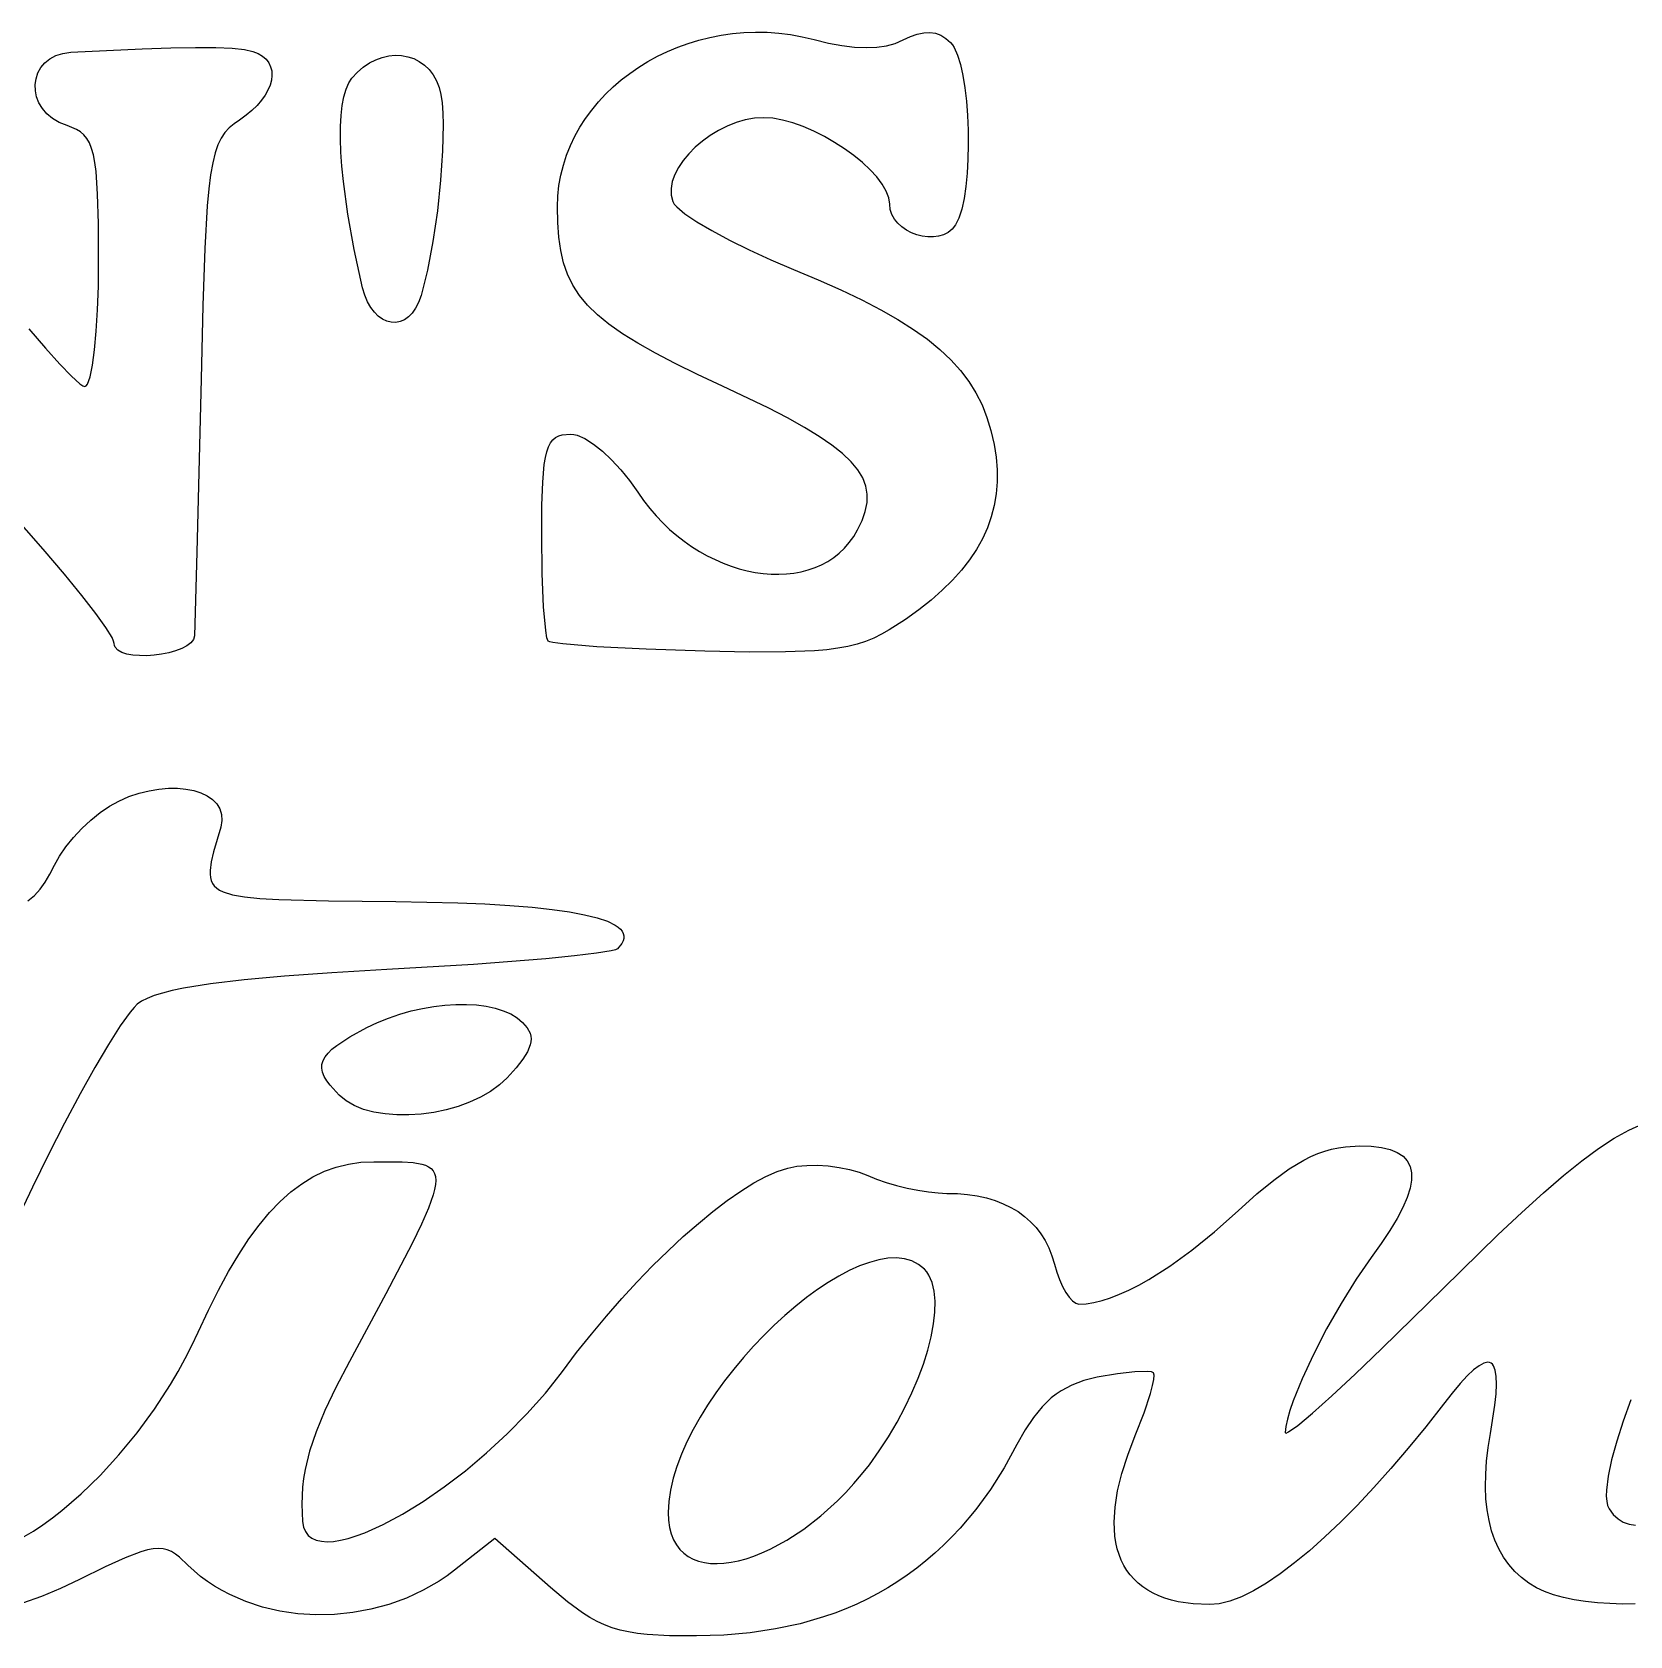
# Model space of a CAD drawing. Header units: millimetres. Extents: x 0.12 to 6.4, y 0 to 2.19.
# Drawn here: x 3.04 to 4.162, y 0.762 to 1.889 of the extents above; entities that cross this region are included whole.
import ezdxf

# ---------------------------------------------------------------- set-up
doc = ezdxf.new("R2010")
doc.units = ezdxf.units.MM
doc.header["$MEASUREMENT"] = 0

msp = doc.modelspace()

# ---------------------------------------------------------------- linework, layer by layer
at = {"flags": 128}
for points in [[(3.402041, 1.46128), (3.401108, 1.463654), (3.400236, 1.468645), (3.398757, 1.485247), (3.397756, 1.508621), (3.397389, 1.536307), (3.397542, 1.556793), (3.398095, 1.572962), (3.399191, 1.585302), (3.399986, 1.590189), (3.40097, 1.594302), (3.40216, 1.597703), (3.403574, 1.600452), (3.40523, 1.60261), (3.407144, 1.604239), (3.409336, 1.6054), (3.411822, 1.606153), (3.41775, 1.606682), (3.419962, 1.60647), (3.422387, 1.605847), (3.427773, 1.603453), (3.433714, 1.599668), (3.440017, 1.59466), (3.446488, 1.588596), (3.452933, 1.581645), (3.459159, 1.573975), (3.464972, 1.565752), (3.46899, 1.559962), (3.473245, 1.55446), (3.47772, 1.54925), (3.482394, 1.544335), (3.487251, 1.539718), (3.49227, 1.535402), (3.497434, 1.531391), (3.502724, 1.527687), (3.508122, 1.524294), (3.513608, 1.521215), (3.519165, 1.518453), (3.524774, 1.516012), (3.530416, 1.513894), (3.536072, 1.512102), (3.541725, 1.510641), (3.547356, 1.509512), (3.552945, 1.50872), (3.558475, 1.508267), (3.563927, 1.508157), (3.569282, 1.508392), (3.574522, 1.508976), (3.579628, 1.509912), (3.584582, 1.511204), (3.589364, 1.512853), (3.593958, 1.514865), (3.598344, 1.517241), (3.602502, 1.519985), (3.606416, 1.5231), (3.610067, 1.52659), (3.613435, 1.530457), (3.616502, 1.534704), (3.61925, 1.539335), (3.622451, 1.546017), (3.624683, 1.552387), (3.625891, 1.558501), (3.626023, 1.564416), (3.625025, 1.570188), (3.622846, 1.575873), (3.619431, 1.581529), (3.614727, 1.58721), (3.608682, 1.592975), (3.601243, 1.598878), (3.592357, 1.604977), (3.58197, 1.611327), (3.57003, 1.617986), (3.556484, 1.62501), (3.524361, 1.640377), (3.506912, 1.648541), (3.49125, 1.656203), (3.477283, 1.663462), (3.46492, 1.670417), (3.45407, 1.677168), (3.444641, 1.683812), (3.436544, 1.690449), (3.429685, 1.697179), (3.423975, 1.7041), (3.419323, 1.71131), (3.415636, 1.71891), (3.412824, 1.726998), (3.410795, 1.735673), (3.409459, 1.745034), (3.408724, 1.75518), (3.4085, 1.76621), (3.408766, 1.773761), (3.409555, 1.781177), (3.410848, 1.788446), (3.412628, 1.795556), (3.414877, 1.802498), (3.417577, 1.809258), (3.420711, 1.815825), (3.424262, 1.822189), (3.428212, 1.828336), (3.432542, 1.834257), (3.437236, 1.839939), (3.442277, 1.845371), (3.447646, 1.850542), (3.453325, 1.85544), (3.459298, 1.860053), (3.465547, 1.86437), (3.472053, 1.86838), (3.4788, 1.87207), (3.48577, 1.875431), (3.492946, 1.878449), (3.500309, 1.881114), (3.507842, 1.883415), (3.515528, 1.885338), (3.523349, 1.886874), (3.531288, 1.888011), (3.539326, 1.888737), (3.547446, 1.88904), (3.555631, 1.88891), (3.563863, 1.888334), (3.572125, 1.887302), (3.580399, 1.885802), (3.588666, 1.883821), (3.598781, 1.881356), (3.608255, 1.879584), (3.61708, 1.878506), (3.625248, 1.878122), (3.632751, 1.878431), (3.639582, 1.879433), (3.645733, 1.881128), (3.651194, 1.883516), (3.656338, 1.885982), (3.661151, 1.887681), (3.665661, 1.888612), (3.669894, 1.888774), (3.673876, 1.888167), (3.677634, 1.886787), (3.681194, 1.884636), (3.684583, 1.88171), (3.685916, 1.880119), (3.687177, 1.878101), (3.68948, 1.872893), (3.691488, 1.866303), (3.693193, 1.858547), (3.694591, 1.849843), (3.695675, 1.840407), (3.69644, 1.830457), (3.69688, 1.820209), (3.696989, 1.809879), (3.696761, 1.799686), (3.696191, 1.789846), (3.695272, 1.780575), (3.694, 1.772092), (3.692367, 1.764612), (3.690369, 1.758352), (3.688, 1.75353), (3.685682, 1.750631), (3.682882, 1.748371), (3.679685, 1.746721), (3.676181, 1.745653), (3.672455, 1.74514), (3.668595, 1.745154), (3.664688, 1.745667), (3.660823, 1.746651), (3.657085, 1.748079), (3.653562, 1.749923), (3.650342, 1.752156), (3.647511, 1.754748), (3.645158, 1.757674), (3.643369, 1.760904), (3.642232, 1.764412), (3.641833, 1.768169), (3.641204, 1.77262), (3.639393, 1.777346), (3.636512, 1.782268), (3.632674, 1.787309), (3.627993, 1.792392), (3.622582, 1.797438), (3.616553, 1.802372), (3.610021, 1.807115), (3.603096, 1.81159), (3.595894, 1.815719), (3.588526, 1.819425), (3.581106, 1.822631), (3.573748, 1.82526), (3.566562, 1.827233), (3.559664, 1.828474), (3.553166, 1.828905), (3.54675, 1.828498), (3.540302, 1.827324), (3.533899, 1.825454), (3.527616, 1.822958), (3.521532, 1.819908), (3.515721, 1.816373), (3.51026, 1.812425), (3.505225, 1.808134), (3.500694, 1.803571), (3.496742, 1.798806), (3.493446, 1.793911), (3.490881, 1.788955), (3.489125, 1.784011), (3.488254, 1.779147), (3.488344, 1.774435), (3.489472, 1.769946), (3.490481, 1.768217), (3.492265, 1.766208), (3.497987, 1.761446), (3.50629, 1.755857), (3.516824, 1.749634), (3.529244, 1.742974), (3.5432, 1.736071), (3.558346, 1.729122), (3.574333, 1.722321), (3.591643, 1.71505), (3.607566, 1.707943), (3.622156, 1.700954), (3.635468, 1.694036), (3.647555, 1.687143), (3.658471, 1.680226), (3.66827, 1.673239), (3.677007, 1.666136), (3.684734, 1.658868), (3.691506, 1.65139), (3.697376, 1.643653), (3.702399, 1.635612), (3.706629, 1.627219), (3.710119, 1.618428), (3.712924, 1.60919), (3.715097, 1.59946), (3.716478, 1.590438), (3.717185, 1.581651), (3.717211, 1.573086), (3.716551, 1.56473), (3.715198, 1.556573), (3.713146, 1.548601), (3.710389, 1.540802), (3.70692, 1.533163), (3.702733, 1.525674), (3.697822, 1.518321), (3.692181, 1.511091), (3.685804, 1.503974), (3.678684, 1.496956), (3.670815, 1.490025), (3.662191, 1.48317), (3.652805, 1.476377), (3.641499, 1.46905), (3.636046, 1.466013), (3.630547, 1.463363), (3.624867, 1.461082), (3.618871, 1.459146), (3.612425, 1.457535), (3.605394, 1.456228), (3.597642, 1.455202), (3.589035, 1.454438), (3.568717, 1.453607), (3.543361, 1.453565), (3.511889, 1.454141), (3.470682, 1.455471), (3.436236, 1.457262), (3.412154, 1.459278), (3.405126, 1.460295), (3.403063, 1.460793), (3.402041, 1.46128)], [(3.03724, 1.680523), (3.048909, 1.666943), (3.059005, 1.655726), (3.067198, 1.647249), (3.073158, 1.641887), (3.075198, 1.640491), (3.076555, 1.640016), (3.077546, 1.640473), (3.078508, 1.641815), (3.08033, 1.646971), (3.081981, 1.655123), (3.083422, 1.665908), (3.084611, 1.678966), (3.08551, 1.693934), (3.086079, 1.710451), (3.086277, 1.728155), (3.086133, 1.75449), (3.085585, 1.77521), (3.084457, 1.791062), (3.083623, 1.797394), (3.082578, 1.802788), (3.081301, 1.807338), (3.079772, 1.811136), (3.077967, 1.814275), (3.075865, 1.816848), (3.073445, 1.818949), (3.070684, 1.820671), (3.064055, 1.823349), (3.058574, 1.825545), (3.053872, 1.828339), (3.049943, 1.83163), (3.046782, 1.835321), (3.044384, 1.839313), (3.042744, 1.843507), (3.041856, 1.847805), (3.041715, 1.852106), (3.042315, 1.856313), (3.043652, 1.860327), (3.045719, 1.864049), (3.048512, 1.86738), (3.052025, 1.870222), (3.056254, 1.872475), (3.061191, 1.874041), (3.066833, 1.874821), (3.116806, 1.877353), (3.137067, 1.878025), (3.154295, 1.878302), (3.168576, 1.878184), (3.179997, 1.877671), (3.188646, 1.876763), (3.194611, 1.87546), (3.198292, 1.873978), (3.201373, 1.872126), (3.203859, 1.869941), (3.205757, 1.867457), (3.207075, 1.864711), (3.207819, 1.861737), (3.207997, 1.858571), (3.207614, 1.855248), (3.206679, 1.851804), (3.205197, 1.848274), (3.203176, 1.844693), (3.200622, 1.841097), (3.197543, 1.837521), (3.193946, 1.834), (3.189836, 1.83057), (3.185222, 1.827266), (3.181395, 1.824555), (3.177998, 1.821664), (3.175, 1.818385), (3.172369, 1.814507), (3.170076, 1.809823), (3.168087, 1.804124), (3.166373, 1.7972), (3.164902, 1.788844), (3.163644, 1.778846), (3.162567, 1.766997), (3.160831, 1.736912), (3.159447, 1.69692), (3.158166, 1.645349), (3.155298, 1.523719), (3.15368, 1.465016), (3.152924, 1.462394), (3.151047, 1.460001), (3.148212, 1.457854), (3.144579, 1.455968), (3.140308, 1.454359), (3.135561, 1.453043), (3.130497, 1.452036), (3.125277, 1.451353), (3.120063, 1.45101), (3.115015, 1.451023), (3.110293, 1.451408), (3.106059, 1.45218), (3.102473, 1.453356), (3.099695, 1.45495), (3.097886, 1.45698), (3.097396, 1.458163), (3.097208, 1.45946), (3.096818, 1.461232), (3.09571, 1.463725), (3.091383, 1.470831), (3.084302, 1.480682), (3.074545, 1.493184), (3.062187, 1.508242), (3.047306, 1.525759), (3.010277, 1.567794)], [(3.271611, 1.70946), (3.265733, 1.736212), (3.261234, 1.761229), (3.258132, 1.784188), (3.25711, 1.794795), (3.256442, 1.804766), (3.256132, 1.81406), (3.256182, 1.822638), (3.256592, 1.830458), (3.257367, 1.83748), (3.258506, 1.843664), (3.260013, 1.848968), (3.26189, 1.853354), (3.264139, 1.85678), (3.268011, 1.86095), (3.272133, 1.864479), (3.276451, 1.867374), (3.28091, 1.869641), (3.285455, 1.871285), (3.290031, 1.872314), (3.294585, 1.872732), (3.29906, 1.872545), (3.303404, 1.871761), (3.30756, 1.870384), (3.311475, 1.868422), (3.315094, 1.865879), (3.318361, 1.862763), (3.321224, 1.859078), (3.323626, 1.854832), (3.325514, 1.85003), (3.326653, 1.845262), (3.327476, 1.839255), (3.327995, 1.832149), (3.328221, 1.824086), (3.327848, 1.805652), (3.326456, 1.785077), (3.324144, 1.763488), (3.321012, 1.742012), (3.317157, 1.721776), (3.31499, 1.712474), (3.31268, 1.703905), (3.310969, 1.699091), (3.308893, 1.694999), (3.306506, 1.691622), (3.303861, 1.688952), (3.301012, 1.686983), (3.298013, 1.685706), (3.294918, 1.685116), (3.291781, 1.685203), (3.288655, 1.685962), (3.285594, 1.687385), (3.282652, 1.689465), (3.279883, 1.692194), (3.277341, 1.695565), (3.275079, 1.699571), (3.273151, 1.704206), (3.271611, 1.70946)], [(3.036575, 1.278857), (3.041182, 1.282675), (3.045192, 1.287039), (3.048767, 1.291994), (3.052066, 1.297587), (3.05525, 1.303863), (3.058801, 1.31027), (3.063323, 1.316825), (3.068629, 1.323344), (3.074534, 1.329643), (3.080854, 1.335535), (3.087402, 1.340838), (3.093994, 1.345365), (3.100444, 1.348932), (3.10754, 1.351988), (3.114641, 1.354393), (3.121672, 1.356165), (3.128556, 1.357326), (3.135217, 1.357894), (3.141579, 1.357888), (3.147565, 1.357329), (3.1531, 1.356236), (3.158108, 1.354629), (3.162511, 1.352526), (3.166235, 1.349949), (3.169202, 1.346915), (3.171337, 1.343445), (3.172563, 1.339558), (3.172805, 1.335274), (3.171986, 1.330613), (3.167014, 1.313144), (3.165364, 1.306152), (3.164547, 1.300205), (3.164516, 1.297596), (3.16477, 1.295216), (3.165336, 1.293052), (3.16624, 1.291095), (3.167507, 1.289334), (3.169164, 1.287756), (3.171235, 1.286353), (3.173748, 1.285111), (3.1802, 1.283072), (3.188727, 1.281551), (3.199535, 1.280461), (3.212831, 1.279713), (3.247718, 1.278893), (3.295041, 1.278391), (3.338461, 1.277435), (3.357593, 1.276616), (3.375009, 1.275567), (3.390709, 1.274291), (3.404696, 1.272785), (3.41697, 1.27105), (3.427533, 1.269085), (3.436386, 1.266891), (3.44353, 1.264466), (3.448968, 1.261812), (3.451047, 1.260398), (3.4527, 1.258926), (3.453926, 1.257397), (3.454727, 1.255809), (3.455102, 1.254165), (3.455051, 1.252462), (3.454575, 1.250701), (3.453674, 1.248882), (3.450597, 1.245071), (3.449134, 1.244376), (3.446129, 1.243617), (3.435823, 1.241938), (3.420345, 1.240096), (3.400357, 1.238149), (3.349511, 1.234187), (3.288597, 1.23053), (3.25004, 1.228308), (3.216744, 1.225923), (3.188458, 1.223339), (3.16493, 1.220521), (3.145911, 1.217434), (3.138013, 1.215779), (3.131148, 1.214043), (3.125284, 1.212223), (3.120391, 1.210314), (3.116436, 1.208311), (3.113389, 1.20621), (3.111107, 1.203978), (3.10834, 1.200665), (3.1015, 1.191057), (3.09317, 1.177914), (3.083652, 1.161764), (3.07325, 1.143134), (3.062264, 1.122552), (3.050996, 1.100545), (3.03975, 1.077641), (3.028871, 1.054478)], [(3.255166, 1.142238), (3.248758, 1.149286), (3.246419, 1.152491), (3.244673, 1.155523), (3.243534, 1.158414), (3.243013, 1.161195), (3.243124, 1.163896), (3.243878, 1.166549), (3.245289, 1.169184), (3.24737, 1.171832), (3.250132, 1.174524), (3.253588, 1.177291), (3.262635, 1.183173), (3.274611, 1.189724), (3.282101, 1.193309), (3.289819, 1.196457), (3.297697, 1.199166), (3.305667, 1.201434), (3.313663, 1.203259), (3.321616, 1.204638), (3.32946, 1.205569), (3.337126, 1.206051), (3.344548, 1.206079), (3.351658, 1.205653), (3.358388, 1.20477), (3.364671, 1.203427), (3.37044, 1.201623), (3.375627, 1.199355), (3.380165, 1.196621), (3.383986, 1.193419), (3.387232, 1.189615), (3.389246, 1.185805), (3.389778, 1.183851), (3.389987, 1.18184), (3.389867, 1.179754), (3.389413, 1.177573), (3.387484, 1.172856), (3.384158, 1.167542), (3.379394, 1.161482), (3.373152, 1.15453), (3.367686, 1.149456), (3.361374, 1.144895), (3.354345, 1.14086), (3.346725, 1.137363), (3.338639, 1.134419), (3.330215, 1.132039), (3.321579, 1.130239), (3.312857, 1.12903), (3.304176, 1.128425), (3.295662, 1.128439), (3.287441, 1.129084), (3.279641, 1.130373), (3.272386, 1.13232), (3.265805, 1.134938), (3.260023, 1.138239), (3.255166, 1.142238)], [(3.034016, 0.832239), (3.040507, 0.83615), (3.047095, 0.840516), (3.053758, 0.845319), (3.060472, 0.85054), (3.073963, 0.862164), (3.087386, 0.875241), (3.100557, 0.889622), (3.113292, 0.905159), (3.125408, 0.921705), (3.136721, 0.939112), (3.14202, 0.948093), (3.147049, 0.957233), (3.151786, 0.966514), (3.156208, 0.975919), (3.16335, 0.991261), (3.170458, 1.005448), (3.177556, 1.018504), (3.184667, 1.03045), (3.191814, 1.04131), (3.199022, 1.051107), (3.206313, 1.059862), (3.213711, 1.067599), (3.22124, 1.074341), (3.228923, 1.08011), (3.236783, 1.084929), (3.244845, 1.088821), (3.25313, 1.091808), (3.261664, 1.093914), (3.270469, 1.095161), (3.279569, 1.095571), (3.299343, 1.095456), (3.307058, 1.094978), (3.313289, 1.093924), (3.31584, 1.093111), (3.31801, 1.09207), (3.319794, 1.090773), (3.321191, 1.089193), (3.322197, 1.087303), (3.322808, 1.085073), (3.32302, 1.082476), (3.322831, 1.079485), (3.322237, 1.076071), (3.321235, 1.072207), (3.317991, 1.063017), (3.313073, 1.051691), (3.306454, 1.038009), (3.288001, 1.002681), (3.262416, 0.955252), (3.252945, 0.937086), (3.245186, 0.920721), (3.239049, 0.905845), (3.234441, 0.892143), (3.231268, 0.8793), (3.230192, 0.873103), (3.22944, 0.867004), (3.228863, 0.85494), (3.229444, 0.842794), (3.23016, 0.83893), (3.231514, 0.835712), (3.233474, 0.833119), (3.236008, 0.831135), (3.239085, 0.82974), (3.242674, 0.828916), (3.246742, 0.828646), (3.251259, 0.82891), (3.256191, 0.829691), (3.261509, 0.83097), (3.26718, 0.83273), (3.273173, 0.834951), (3.285998, 0.840706), (3.299731, 0.848089), (3.314118, 0.856954), (3.328908, 0.867155), (3.343848, 0.878546), (3.358684, 0.890981), (3.373165, 0.904314), (3.387037, 0.918398), (3.400048, 0.933088), (3.406151, 0.940615), (3.411944, 0.948238), (3.421956, 0.961515), (3.432282, 0.974511), (3.442852, 0.987162), (3.453594, 0.999404), (3.464438, 1.011174), (3.475313, 1.022407), (3.486148, 1.03304), (3.496871, 1.043007), (3.507413, 1.052246), (3.517702, 1.060692), (3.527667, 1.068282), (3.537237, 1.074951), (3.546342, 1.080635), (3.55491, 1.085271), (3.56287, 1.088794), (3.570152, 1.091141), (3.576512, 1.092341), (3.583529, 1.092967), (3.590974, 1.093039), (3.598614, 1.09258), (3.60622, 1.091611), (3.613559, 1.090154), (3.6204, 1.088231), (3.626514, 1.085863), (3.632604, 1.083351), (3.63939, 1.081007), (3.646644, 1.078882), (3.654139, 1.077028), (3.661646, 1.075496), (3.668939, 1.074338), (3.67579, 1.073605), (3.681972, 1.073349), (3.689423, 1.073143), (3.696544, 1.072527), (3.703327, 1.071508), (3.709764, 1.070088), (3.715849, 1.068274), (3.721574, 1.06607), (3.726931, 1.06348), (3.731915, 1.060511), (3.736516, 1.057165), (3.740729, 1.05345), (3.744545, 1.049368), (3.747958, 1.044925), (3.75096, 1.040126), (3.753545, 1.034976), (3.755704, 1.029479), (3.75743, 1.023641), (3.759053, 1.018), (3.760969, 1.012739), (3.763106, 1.007972), (3.765396, 1.003814), (3.767765, 1.00038), (3.770145, 0.997785), (3.772464, 0.996144), (3.774652, 0.995571), (3.779751, 0.995852), (3.785178, 0.996686), (3.790917, 0.998064), (3.796951, 0.999977), (3.803264, 1.002416), (3.80984, 1.00537), (3.816663, 1.00883), (3.823717, 1.012787), (3.838451, 1.022151), (3.853912, 1.033388), (3.869972, 1.046419), (3.8865, 1.061169), (3.899565, 1.072942), (3.91144, 1.082706), (3.922378, 1.090596), (3.932633, 1.096748), (3.937584, 1.099215), (3.94246, 1.101298), (3.947291, 1.103014), (3.952111, 1.10438), (3.95695, 1.105412), (3.961841, 1.106129), (3.971902, 1.106682), (3.98001, 1.106397), (3.987101, 1.105535), (3.993174, 1.104089), (3.998231, 1.102049), (4.002273, 1.099408), (4.005301, 1.096158), (4.007315, 1.092289), (4.008316, 1.087794), (4.008305, 1.082664), (4.007282, 1.076891), (4.005249, 1.070466), (4.002207, 1.063382), (3.998156, 1.055629), (3.993097, 1.0472), (3.987031, 1.038087), (3.979958, 1.02828), (3.969366, 1.013076), (3.958775, 0.996057), (3.94862, 0.978107), (3.939336, 0.960113), (3.931359, 0.94296), (3.925122, 0.927534), (3.922792, 0.920745), (3.921061, 0.91472), (3.919982, 0.90957), (3.919611, 0.905405), (3.919756, 0.905054), (3.920186, 0.904994), (3.921875, 0.905722), (3.928364, 0.910389), (3.938622, 0.918989), (3.952196, 0.93111), (3.968629, 0.946335), (3.987468, 0.964252), (4.030541, 1.006502), (4.068904, 1.044145), (4.085632, 1.059933), (4.100922, 1.073818), (4.114919, 1.085887), (4.127771, 1.09623), (4.139624, 1.104936), (4.150626, 1.112092), (4.160924, 1.117788), (4.170665, 1.122113)], [(3.6275, 0.882738), (3.634511, 0.892412), (3.641038, 0.902389), (3.647052, 0.912575), (3.652527, 0.922871), (3.657436, 0.933183), (3.661751, 0.943413), (3.665445, 0.953465), (3.668491, 0.963243), (3.670862, 0.972651), (3.67253, 0.981591), (3.673468, 0.989968), (3.67365, 0.997685), (3.673048, 1.004646), (3.671634, 1.010755), (3.669382, 1.015915), (3.667932, 1.018109), (3.666264, 1.02003), (3.662082, 1.023436), (3.657377, 1.025871), (3.652194, 1.027374), (3.646573, 1.027986), (3.640559, 1.027749), (3.634194, 1.026703), (3.627522, 1.024888), (3.620585, 1.022346), (3.613426, 1.019118), (3.606088, 1.015243), (3.598614, 1.010764), (3.591047, 1.00572), (3.58343, 1.000153), (3.575806, 0.994103), (3.568217, 0.987612), (3.560708, 0.980719), (3.55332, 0.973466), (3.546097, 0.965893), (3.539082, 0.958042), (3.532317, 0.949953), (3.525846, 0.941666), (3.519711, 0.933223), (3.513956, 0.924665), (3.508623, 0.916032), (3.503755, 0.907364), (3.499396, 0.898704), (3.495588, 0.890091), (3.492374, 0.881567), (3.489797, 0.873172), (3.487901, 0.864946), (3.486727, 0.856932), (3.486319, 0.849169), (3.486556, 0.843697), (3.487267, 0.838694), (3.488433, 0.834157), (3.490032, 0.830079), (3.492045, 0.826457), (3.49445, 0.823284), (3.497228, 0.820556), (3.500357, 0.818269), (3.503817, 0.816417), (3.507588, 0.814996), (3.511649, 0.814), (3.515979, 0.813425), (3.520557, 0.813266), (3.525364, 0.813518), (3.530379, 0.814176), (3.535581, 0.815235), (3.54095, 0.81669), (3.546465, 0.818536), (3.552105, 0.820769), (3.55785, 0.823384), (3.569573, 0.829738), (3.58147, 0.837559), (3.593375, 0.846809), (3.605124, 0.857448), (3.61089, 0.863277), (3.616554, 0.869438), (3.622098, 0.875926), (3.6275, 0.882738)], [(4.165374, 0.784973), (4.156378, 0.784889), (4.147495, 0.785141), (4.138816, 0.785729), (4.130431, 0.786651), (4.122432, 0.787907), (4.114911, 0.789496), (4.107959, 0.791417), (4.101666, 0.793669), (4.096125, 0.796252), (4.090515, 0.799622), (4.085376, 0.803474), (4.080708, 0.807801), (4.076513, 0.812598), (4.072793, 0.817859), (4.069549, 0.823579), (4.066785, 0.829752), (4.0645, 0.836372), (4.062697, 0.843433), (4.061377, 0.850931), (4.060543, 0.858859), (4.060195, 0.867211), (4.060336, 0.875982), (4.060967, 0.885166), (4.062091, 0.894758), (4.063708, 0.904752), (4.06681, 0.924495), (4.067628, 0.932501), (4.067948, 0.939268), (4.067764, 0.9448), (4.06707, 0.949102), (4.06586, 0.952176), (4.065059, 0.953255), (4.064126, 0.954028), (4.063062, 0.954496), (4.061864, 0.954661), (4.059066, 0.954078), (4.055727, 0.952285), (4.051839, 0.949285), (4.047397, 0.945082), (4.042394, 0.93968), (4.036824, 0.933082), (4.03068, 0.925294), (4.018244, 0.909407), (4.005927, 0.894319), (3.993767, 0.880063), (3.9818, 0.866667), (3.970061, 0.854165), (3.958588, 0.842586), (3.947416, 0.831962), (3.936583, 0.822325), (3.926124, 0.813705), (3.916075, 0.806133), (3.906474, 0.79964), (3.897356, 0.794258), (3.888758, 0.790018), (3.880715, 0.786951), (3.873265, 0.785088), (3.866444, 0.78446), (3.854907, 0.784969), (3.844435, 0.786485), (3.839602, 0.787614), (3.835038, 0.788988), (3.830744, 0.790605), (3.826722, 0.792462), (3.822972, 0.794557), (3.819496, 0.796887), (3.816294, 0.799451), (3.813367, 0.802246), (3.810717, 0.805269), (3.808345, 0.80852), (3.80625, 0.811994), (3.804435, 0.815691), (3.802901, 0.819608), (3.801648, 0.823742), (3.800677, 0.828091), (3.79999, 0.832653), (3.79947, 0.842407), (3.800095, 0.852986), (3.801873, 0.864371), (3.804813, 0.876544), (3.808922, 0.889487), (3.814208, 0.903182), (3.820421, 0.919121), (3.824922, 0.932761), (3.826397, 0.938266), (3.827284, 0.942653), (3.827531, 0.945741), (3.827083, 0.947349), (3.825569, 0.947995), (3.82275, 0.948315), (3.813845, 0.948033), (3.801667, 0.946611), (3.787514, 0.944155), (3.778192, 0.941826), (3.769793, 0.938703), (3.762181, 0.934669), (3.758627, 0.932275), (3.755218, 0.929611), (3.748771, 0.923415), (3.742701, 0.915965), (3.736874, 0.907148), (3.731152, 0.896849), (3.722168, 0.880602), (3.712516, 0.865407), (3.702194, 0.851264), (3.691201, 0.838169), (3.685451, 0.832016), (3.679533, 0.826124), (3.673446, 0.820494), (3.667189, 0.815126), (3.660763, 0.810019), (3.654167, 0.805173), (3.647401, 0.800589), (3.640465, 0.796266), (3.633358, 0.792204), (3.62608, 0.788402), (3.618632, 0.784861), (3.611012, 0.781581), (3.60322, 0.77856), (3.595256, 0.7758), (3.578813, 0.77106), (3.561678, 0.767359), (3.543851, 0.764695), (3.525329, 0.763067), (3.506111, 0.762474), (3.487224, 0.762653), (3.471541, 0.763508), (3.464672, 0.764266), (3.458328, 0.765285), (3.452417, 0.766595), (3.446847, 0.768228), (3.441527, 0.770212), (3.436364, 0.77258), (3.431266, 0.775362), (3.426142, 0.778587), (3.415446, 0.786494), (3.403541, 0.796544), (3.364472, 0.830835), (3.336152, 0.808571), (3.33092, 0.80466), (3.325512, 0.80101), (3.31422, 0.794498), (3.302385, 0.789032), (3.290119, 0.784611), (3.277529, 0.781232), (3.264725, 0.778893), (3.251816, 0.777592), (3.238913, 0.777327), (3.226124, 0.778095), (3.213558, 0.779895), (3.201325, 0.782724), (3.189535, 0.786581), (3.178297, 0.791463), (3.172919, 0.794288), (3.16772, 0.797368), (3.162713, 0.800703), (3.157913, 0.804294), (3.153332, 0.808139), (3.148986, 0.812238), (3.142955, 0.817864), (3.140147, 0.820015), (3.137357, 0.82171), (3.134496, 0.822935), (3.131476, 0.82368), (3.128206, 0.823932), (3.124599, 0.823679), (3.120563, 0.82291), (3.116011, 0.821612), (3.104999, 0.817383), (3.090849, 0.810896), (3.072847, 0.802057), (3.059423, 0.795752), (3.046051, 0.790223), (3.032789, 0.785473)], [(4.162341, 0.928318), (4.156903, 0.913351), (4.152332, 0.899206), (4.148758, 0.886193), (4.146311, 0.874626), (4.14512, 0.864815), (4.145036, 0.860665), (4.145316, 0.857072), (4.145974, 0.854074), (4.147027, 0.85171), (4.149934, 0.847762), (4.153251, 0.844651), (4.156971, 0.842374), (4.161087, 0.840927), (4.16559, 0.840308)]]:
    msp.add_lwpolyline(points, dxfattribs=at)

doc.saveas('drawing.dxf')
